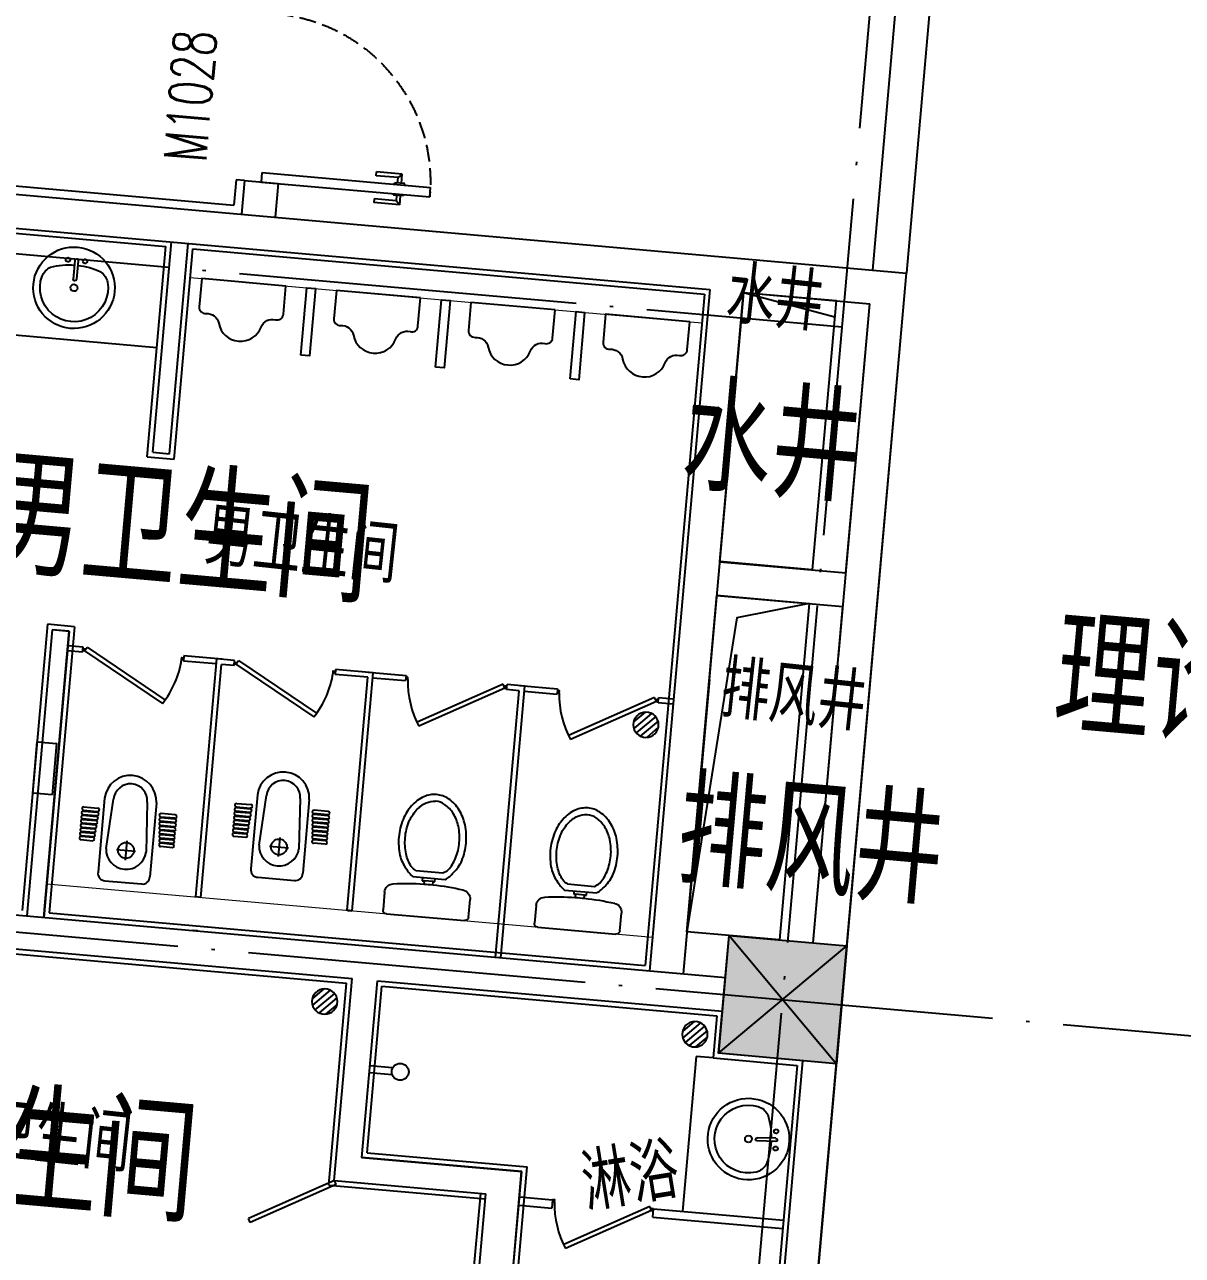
# Model space of a CAD drawing. Header units: millimetres. Extents: x 347599 to 1495443, y -100002 to 152717.
# Drawn here: x 1375926 to 1382779, y 57927 to 65214 of the extents above; entities that cross this region are included whole.
import ezdxf
from ezdxf.enums import TextEntityAlignment as Align

# ---------------------------------------------------------------- set-up
doc = ezdxf.new("R2010")
doc.units = ezdxf.units.MM
doc.header["$LTSCALE"] = 1000
doc.header["$PDMODE"] = 1
for name, pattern in [('AUDIT_I_130807214254-2', [0]), ('DASH', [0.35, 0.25, -0.1]), ('E-RG-1F$0$$0$DOTE', [2.42, 2, -0.2, 0.02, -0.2]), ('XRE2$0$HIDDEN', [0.375, 0.25, -0.125])]:
    doc.linetypes.add(name, pattern=pattern)
doc.layers.get('0').update_dxf_attribs({"linetype": 'CONTINUOUS'})
doc.layers.get('Defpoints').update_dxf_attribs({"linetype": 'CONTINUOUS'})
for name, color, linetype in [('A-------', 18, 'CONTINUOUS'), ('A-SYMB-DOOR', 13, 'CONTINUOUS'), ('A-SYMB-DOOR1', 4, 'CONTINUOUS'), ('A-WALL', 7, 'CONTINUOUS'), ('A—墙体', 7, 'CONTINUOUS'), ('A—设备管丼、主管符号', 50, 'CONTINUOUS'), ('A—轴线、尺寸', 1, 'CONTINUOUS'), ('B1-WC-FIXT', 55, 'AUDIT_I_130807214254-2'), ('E1-RW-1F$0$E-WC-BF$0$A-FIXT', 55, 'CONTINUOUS'), ('E1-RW-1F$0$LVTRY', 6, 'CONTINUOUS'), ('I—平面—卫生间隔断（不到顶）', 48, 'CONTINUOUS'), ('I—平面—文字', 40, 'CONTINUOUS'), ('I—平面—文字（放大1：100）', 40, 'XRE2$0$HIDDEN'), ('I—平面—洁具2', 44, 'CONTINUOUS'), ('I—平面—装饰面层线', 192, 'CONTINUOUS'), ('I—平面—门', 22, 'CONTINUOUS'), ('LVTRY', 6, 'CONTINUOUS'), ('S-EQ1', 2, 'CONTINUOUS'), ('轴线100', 1, 'CONTINUOUS')]:
    doc.layers.add(name, color=color, linetype=linetype)
doc.layers.add('E1-RW-1F$0$A-FLOR-CASE', color=3, linetype='CONTINUOUS', lineweight=5)
doc.layers.add('P-SANR-FIXT', color=6, linetype='CONTINUOUS', lineweight=5)
doc.styles.add('ARIAL', font='simhei.ttf', dxfattribs={"width": 0.9})
doc.styles.add('ECADI-TXT', font='simplex.shx', dxfattribs={"bigfont": 'hztxt.shx'})
doc.styles.add('XD2008', font='simhei.ttf', dxfattribs={"width": 0.7})
doc.dimstyles.new('200', dxfattribs={"dimscale": 200, "dimtxt": 2.5, "dimasz": 2, "dimexe": 1, "dimexo": 1, "dimgap": 0.8, "dimtad": 1, "dimdec": 0, "dimdsep": 46, "dimtxsty": 'ARIAL', "dimblk1": 'ARCHTICK', "dimblk2": 'ARCHTICK', "dimsah": 1, "dimcen": -0.9, "dimdle": 1, "dimclrd": 256, "dimclre": 256, "dimclrt": 40, "dimaunit": 1, "dimadec": 0, "dimazin": 0, "dimtfac": 0.35, "dimtdec": 0, "dimtix": 1, "dimtmove": 2, "dimatfit": 3, "dimldrblk": 'ARCHTICK', "dimfxl": 0, "dimtvp": 0.8, "dimtolj": 1, "dimtzin": 0, "dimarcsym": 0})
doc.dimstyles.new('副本 100', dxfattribs={"dimscale": 100, "dimtxt": 2.5, "dimasz": 2, "dimexe": 1, "dimexo": 1, "dimgap": 0.8, "dimtad": 1, "dimdec": 0, "dimdsep": 46, "dimtxsty": 'ARIAL', "dimblk1": 'ARCHTICK', "dimblk2": 'ARCHTICK', "dimsah": 1, "dimcen": -0.9, "dimdle": 1, "dimclrd": 256, "dimclre": 256, "dimclrt": 40, "dimaunit": 1, "dimadec": 0, "dimazin": 0, "dimtfac": 0.35, "dimtdec": 0, "dimtix": 1, "dimtmove": 2, "dimatfit": 3, "dimldrblk": 'ARCHTICK', "dimfxl": 0, "dimtvp": 0.8, "dimtolj": 1, "dimtzin": 0, "dimarcsym": 0})

# ---------------------------------------------------------------- blocks, each defined once
blk = doc.blocks.new('E1-RI-1F$0$DOOR1000')
at = {"layer": 'I—平面—门'}
for p, q in [((0, 1000), (56.4, 1000)), ((0, 0), (0, 1000)), ((56.4, 0), (56.4, 1000)), ((-62.4, 825.9), (-40.2, 803.7)), ((-62.4, 825.9), (-62.4, 673.7)), ((-8, 825.9), (-62.4, 825.9)), ((-40.2, 803.7), (-40.2, 673.7)), ((-8, 803.7), (-40.2, 803.7)), ((-8, 845.4), (-8, 784.3)), ((0.9, 845.4), (-8, 845.4)), ((56.4, 845.4), (65.3, 845.4)), ((65.3, 845.4), (65.3, 784.3)), ((65.3, 825.9), (119.8, 825.9)), ((65.3, 803.7), (97.5, 803.7)), ((119.8, 825.9), (97.5, 803.7)), ((97.5, 803.7), (97.5, 673.7)), ((119.8, 825.9), (119.8, 673.7)), ((0.9, 784.3), (-8, 784.3)), ((56.4, 784.3), (65.3, 784.3)), ((-40.2, 673.7), (-62.4, 673.7)), ((97.5, 673.7), (119.8, 673.7)), ((0, 0), (56.4, 0))]:
    blk.add_line(p, q, dxfattribs=at)
at = {"layer": 'I—平面—门', "color": 8, "linetype": 'DASH', "ltscale": 0.4}
blk.add_arc((0, 0), 1000, 0, 90, dxfattribs=at)
blk = doc.blocks.new('_ArchTick')
at = {"color": 0, "linetype": 'ByBlock', "const_width": 0.4}
blk.add_lwpolyline([(-0.5, -0.5), (0.5, 0.5)], dxfattribs=at)
blk = doc.blocks.new('*D235')
at = {"layer": 'A—轴线、尺寸', "linetype": 'ByBlock', "lineweight": -2}
for p, q in [((1367146.2, 68338.1), (1367718.6, 74812.4)), ((1367501.7, 74630.8), (1413223.4, 70588.8)), ((1412469.4, 64331.2), (1413041.8, 70805.6))]:
    blk.add_line(p, q, dxfattribs=at)
at = {"layer": 'Defpoints', "color": 0, "linetype": 'ByBlock'}
for p in [(1413024.2, 70606.4), (1367128.6, 68138.9), (1412451.8, 64132)]:
    blk.add_point(p, dxfattribs=at)
at = {"layer": 'A—轴线、尺寸', "linetype": 'ByBlock', "lineweight": -2, "xscale": 400, "yscale": 400, "zscale": 400}
for p, rotation in [((1367701, 74613.2), 174.9478286049915), ((1413024.2, 70606.4), 354.9478286049914)]:
    blk.add_blockref('_ArchTick', p, dxfattribs=dict(at, rotation=rotation))
at = {"layer": 'A—轴线、尺寸', "color": 40, "linetype": 'ByBlock', "insert": (1390398.9, 73021), "char_height": 500, "attachment_point": 5, "rotation": 354.94783, "style": 'ARIAL'}
blk.add_mtext('\\A1;45500', dxfattribs=at)
blk = doc.blocks.new('ECADI-TAG-DOOR')
blk = doc.blocks.new('B1-CR-B1$0$URINAL-1')
at = {"layer": 'I—平面—洁具2'}
blk.add_lwpolyline([(500, 0), (0, 0), (0, -167.7, 0.464292), (43.2, -204.2, -0.382572), (123.8, -255.1, 0.336188), (250, -350, 0.336188), (376.2, -255.1, -0.382572), (456.8, -204.2, 0.464292), (500, -167.7)], format="xyb", close=True, dxfattribs=at)
blk = doc.blocks.new('Lavatory - Round_BNIM - 19_ x 19_-277868-E 号地块下室层平面图  PARCEL E BASEMENT FLOOR PLAN')
at = {"layer": 'I—平面—洁具2'}
for p, q in [((87.1, -247.1), (87.1, -136.3)), ((106.2, -247.1), (106.2, -136.3))]:
    blk.add_line(p, q, dxfattribs=at)
for centre, radius, start, end in [((96.7, -85.2), 241.3, 0, 180), ((96.7, -85.2), 201.4, 345.30711, 194.69289), ((96.7, -85.2), 20.6, 0, 180), ((96.7, -85.2), 241.3, 180, 0), ((1.4, -104.3), 104.5, 197.80961, 239.20726), ((96.7, -85.2), 20.6, 180, 0), ((96.7, -136.3), 9.52, 0, 180), ((191.9, -104.3), 104.5, 300.79274, 342.19039), ((96.7, 233), 452.3, 250.79136, 268.79327), ((96.7, 233), 452.3, 271.20673, 289.20864), ((45.9, -247.1), 12.7, 360, 180), ((45.9, -247.1), 12.7, 180, 0), ((96.7, -247.1), 9.52, 180, 0), ((147.5, -247.1), 12.7, 360, 180), ((147.5, -247.1), 12.7, 180, 0)]:
    blk.add_arc(centre, radius, start, end, dxfattribs=at)
blk = doc.blocks.new('matong')
at = {"layer": 'I—平面—洁具2'}
for p, q in [((-0.43, 0), (0.43, 0)), ((-0.47, -0.235), (-0.47, -0.04)), ((0.47, -0.04), (0.47, -0.235)), ((-0.07, -0.396), (-0.05, -0.396)), ((-0.07, -0.431), (-0.07, -0.396)), ((-0.05, -0.396), (-0.05, -0.361)), ((0.05, -0.396), (-0.05, -0.396)), ((0.05, -0.361), (0.05, -0.396)), ((0.05, -0.396), (0.07, -0.396)), ((0.07, -0.396), (0.07, -0.431)), ((-0.176, -0.431), (0.181, -0.431)), ((-0.148, -0.5), (0.148, -0.5))]:
    blk.add_line(p, q, dxfattribs=at)
for points in [[(0.002, -1.35, -0.128381), (-0.133, -1.315, -0.106268), (-0.259, -1.203, -0.085065), (-0.338, -1.047, -0.074422), (-0.368, -0.849, -0.074422), (-0.338, -0.652, -0.093985), (-0.259, -0.514, -0.073872), (-0.176, -0.431, -0.130921)], [(-0.148, -0.5, 0.073654), (-0.204, -0.54, 0.085065), (-0.272, -0.674, 0.074422), (-0.298, -0.849, 0.074422), (-0.272, -1.025, 0.085065), (-0.204, -1.159, 0.106268), (-0.101, -1.25, 0.128381), (-0.002, -1.276, 0.131396)], [(0.181, -0.431, -0.073872), (0.264, -0.514, -0.093985), (0.343, -0.652, -0.074422), (0.372, -0.849, -0.074422), (0.343, -1.047, -0.085065), (0.264, -1.203, -0.106268), (0.138, -1.315, -0.128381), (0.002, -1.35, -0.130921)], [(0.148, -0.5, -0.073654), (0.204, -0.54, -0.085065), (0.272, -0.674, -0.074422), (0.298, -0.849, -0.074422), (0.272, -1.025, -0.085065), (0.204, -1.159, -0.106268), (0.101, -1.25, -0.128381), (0.002, -1.276, -0.131396)]]:
    blk.add_lwpolyline(points, format="xyb", dxfattribs=at)
for centre, radius, start, end in [((-0.43, -0.04), 0.04, 90, 180), ((0.43, -0.04), 0.04, 0, 90), ((-0.37, -0.235), 0.1, 180, 262.0681), ((0.37, -0.235), 0.1, 277.9319, 0), ((0, 2.42), 2.781, 262.0681, 268.9699), ((0, 2.42), 2.781, 268.9699, 271.0301), ((0, 2.42), 2.781, 271.0301, 277.9319)]:
    blk.add_arc(centre, radius, start, end, dxfattribs=at)
blk = doc.blocks.new('_LV13')
at = {"layer": 'S-EQ1'}
for p, q in [((-0.495, 0.071), (-0.071, 0.495)), ((-0.465, -0.183), (0.183, 0.465)), ((-0.354, -0.354), (0.354, 0.354)), ((-0.183, -0.465), (0.465, 0.183)), ((0.071, -0.495), (0.495, -0.071))]:
    blk.add_line(p, q, dxfattribs=at)
blk.add_circle((0, 0), 0.5, dxfattribs=at)
blk = doc.blocks.new('*D483')
at = {"layer": 'Defpoints', "color": 0, "linetype": 'Continuous'}
for p in [(1413024.2, 70606.4), (1367128.6, 68138.9), (1412451.8, 64132)]:
    blk.add_point(p, dxfattribs=at)
at = {"layer": '轴线100', "linetype": 'Continuous', "lineweight": -2}
for p, q in [((1367137.4, 68238.5), (1367709.8, 74712.8)), ((1367601.4, 74622), (1413123.8, 70597.6)), ((1412460.6, 64231.6), (1413033, 70706))]:
    blk.add_line(p, q, dxfattribs=at)
at = {"layer": '轴线100', "linetype": 'Continuous', "lineweight": -2, "xscale": 200, "yscale": 200, "zscale": 200}
for p, rotation in [((1367701, 74613.2), 174.9478286059472), ((1413024.2, 70606.4), 354.9478286059472)]:
    blk.add_blockref('_ArchTick', p, dxfattribs=dict(at, rotation=rotation))
at = {"layer": '轴线100', "color": 40, "linetype": 'Continuous', "insert": (1390383, 72840.6), "char_height": 300, "attachment_point": 5, "rotation": 354.94783, "style": 'ARIAL'}
blk.add_mtext('\\A1;45500', dxfattribs=at)

msp = doc.modelspace()

# ---------------------------------------------------------------- hatches: boundary and pattern name
at = {"layer": 'A-------'}
msp.add_hatch(color=256, dxfattribs=at).paths.add_polyline_path([(1380095.8, 59821), (1380793.1, 59759.3), (1380731.4, 59062), (1380034.1, 59123.7)])

# ---------------------------------------------------------------- linework, layer by layer
at = {"elevation": 0}
msp.add_lwpolyline([(1380095.8, 59821), (1380793.1, 59759.3), (1380731.4, 59062), (1380034.1, 59123.7)], close=True, dxfattribs=at)
at = {"layer": 'A-WALL'}
for p, q in [((1373475.5, 64421.7), (1381145.6, 63743.6)), ((1374628.3, 64119), (1379982.4, 63645.6)), ((1376684.8, 62682.3, 0), (1376794.8, 63927.4)), ((1376784.4, 62673.5), (1376894.5, 63918.6)), ((1380485, 56272.7), (1381145.6, 63743.6)), ((1379982.4, 63645.6), (1379625.8, 59611.3)), ((1380181.6, 63628), (1380928.7, 63561.9)), ((1380743.8, 61470.1), (1380928.7, 63561.9)), ((1376684.8, 62682.3, 0), (1376784.4, 62673.5, 0)), ((1376089.9, 61630.6), (1375940.1, 59937.2)), ((1376189.5, 61621.8), (1376039.7, 59928.4)), ((1376189.5, 61621.8), (1376089.9, 61630.6)), ((1376043.8, 59974.6), (1376175.9, 61468.8)), ((1379979.1, 61336.9), (1379825, 59593.7)), ((1380594.1, 59776.8), (1380726.2, 61270.9)), ((1371980.5, 60287.3), (1380074, 59571.7)), ((1373556.7, 59947.1), (1377864.8, 59566.2)), ((1377759.1, 58370.9), (1377864.8, 59566.2)), ((1377921.8, 58507.1), (1378014.3, 59553)), ((1378014.3, 59553), (1380056.3, 59372.5)), ((1377921.8, 58507.1), (1378868.2, 58423.4)), ((1377759.1, 58370.9), (1378655.7, 58291.6)), ((1378648, 55933.2), (1378868.2, 58423.4)), ((1378448.8, 55950.8), (1378655.7, 58291.6))]:
    msp.add_line(p, q, dxfattribs=at)
for points in [[(1380096, 59820.9), (1380793.3, 59759.2), (1380731.6, 59061.9), (1380034.3, 59123.6), (1380096, 59820.9)], [(1378868.2, 58423.4), (1377921.8, 58507.1), (1378014.3, 59553)]]:
    msp.add_lwpolyline(points, dxfattribs=at)
at = {"layer": 'A—墙体'}
for p, q in [((1380946.1, 63761.5), (1381122.2, 65753.6)), ((1381317.1, 65686.2), (1381145.3, 63743.8)), ((1373475.3, 64421.8), (1381145.4, 63743.7)), ((1373475.3, 64421.8), (1381145.4, 63743.6)), ((1373475.3, 64421.8), (1381145.4, 63743.7)), ((1373475.3, 64421.8), (1381145.4, 63743.6)), ((1377228.3, 64290.8), (1377210.7, 64091.6)), ((1377228.3, 64290.8), (1377427.5, 64273.1)), ((1377427.5, 64273.1), (1377409.9, 64074)), ((1374628.1, 64119), (1379982.2, 63645.6)), ((1374628.1, 64119), (1379982.2, 63645.6)), ((1380484.7, 56272.7), (1381145.4, 63743.6)), ((1380484.7, 56272.7), (1381145.4, 63743.6)), ((1379982.2, 63645.6), (1379625.5, 59611.4)), ((1379982.2, 63645.6), (1379625.5, 59611.4)), ((1380181.5, 63628), (1379996.5, 61536.2)), ((1380181.5, 63628), (1379996.5, 61536.2)), ((1380181.4, 63628), (1380928.5, 63561.9)), ((1380181.4, 63628), (1380928.5, 63561.9)), ((1380787.6, 61968.2), (1380928.5, 63561.9)), ((1380787.6, 61968.2), (1380928.5, 63561.9)), ((1380040.5, 62034.2), (1380787.6, 61968.2)), ((1380040.5, 62034.2), (1380787.6, 61968.2)), ((1380022.9, 61835), (1380770, 61768.9)), ((1380022.9, 61835), (1380770, 61768.9)), ((1380593.8, 59776.8), (1380770, 61768.9)), ((1380593.8, 59776.8), (1380770, 61768.9)), ((1376089.7, 61631), (1375939.9, 59937.3)), ((1376089.7, 61631), (1375939.9, 59937.3)), ((1376039.5, 59928.5), (1376189.3, 61622.2)), ((1376189.3, 61622.2), (1376089.7, 61631)), ((1376189.3, 61622.2), (1376089.7, 61631)), ((1379996.5, 61536.2), (1379824.7, 59593.7)), ((1379996.5, 61536.2), (1379824.7, 59593.7)), ((1371980.3, 60287.4), (1380073.7, 59571.7)), ((1371980.3, 60287.4), (1380073.7, 59571.7)), ((1373556.5, 59947.2), (1377864.7, 59566.3)), ((1373556.5, 59947.2), (1377864.7, 59566.3)), ((1377759, 58370.9), (1377864.7, 59566.3)), ((1377759, 58370.9), (1377864.7, 59566.3)), ((1377921.6, 58507.1), (1378014.1, 59553.1)), ((1377921.6, 58507.1), (1378014.1, 59553.1)), ((1378014.1, 59553.1), (1380056.1, 59372.5)), ((1378014.1, 59553.1), (1380056.1, 59372.5)), ((1380285.5, 56290.3), (1380532.2, 59079.6)), ((1380285.5, 56290.3), (1380532.2, 59079.6)), ((1377921.6, 58507.1), (1378867.9, 58423.5)), ((1377921.6, 58507.1), (1378867.9, 58423.5)), ((1377759, 58370.9), (1378655.5, 58291.7)), ((1377759, 58370.9), (1378655.5, 58291.7)), ((1378647.7, 55933.2), (1378867.9, 58423.5)), ((1378647.7, 55933.2), (1378867.9, 58423.5)), ((1378448.5, 55950.8), (1378655.5, 58291.7)), ((1378448.5, 55950.8), (1378655.5, 58291.7))]:
    msp.add_line(p, q, dxfattribs=at)
msp.add_lwpolyline([(1380095.7, 59820.9), (1380793, 59759.2), (1380731.4, 59061.9), (1380034.1, 59123.6), (1380095.7, 59820.9)], dxfattribs=at)
msp.add_lwpolyline([(1380095.7, 59820.9), (1380793, 59759.2), (1380731.4, 59061.9), (1380034.1, 59123.6), (1380095.7, 59820.9)], dxfattribs=at)
at = {"layer": 'A—设备管丼、主管符号'}
msp.add_line((1380181.6, 63628), (1380720.8, 63483.7), dxfattribs=at)
for points in [[(1380181.4, 63628.4), (1380729.3, 63580), (1380588.3, 61986.2), (1380040.4, 62034.7)], [(1380022.5, 61835.5), (1380570.4, 61787.1), (1380394.3, 59794.6), (1379846.5, 59843)]]:
    msp.add_lwpolyline(points, close=True, dxfattribs=at)
msp.add_lwpolyline([(1380570.4, 61787.1), (1380141.3, 61702.6), (1379846.5, 59843)], dxfattribs=at)
at = {"layer": 'A—轴线、尺寸', "linetype": 'E-RG-1F$0$$0$DOTE'}
for p, q in [((1380017.3, 54959), (1381760.4, 74675.4)), ((1362735, 65020), (1380765.8, 63426)), ((1360377.7, 61212.8), (1418216.3, 56099.5))]:
    msp.add_line(p, q, dxfattribs=at)
at = {"layer": 'Defpoints'}
for p, q in [((1380034.1, 59123.7, 0), (1380793.1, 59759.3, 0)), ((1380095.8, 59821, 0), (1380731.4, 59062, 0))]:
    msp.add_line(p, q, dxfattribs=at)
at = {"layer": 'E1-RW-1F$0$A-FLOR-CASE'}
for p, q in [((1376876.6, 63719.4), (1376876.8, 63719.4)), ((1376876.6, 63719.4), (1376876.8, 63719.4)), ((1376906.5, 63716.8), (1379934.7, 63449)), ((1376906.5, 63716.8), (1379934.7, 63449)), ((1376057.1, 60127.7), (1379643.1, 59810.6)), ((1376057.1, 60127.7), (1379643.1, 59810.6))]:
    msp.add_line(p, q, dxfattribs=at)
at = {"layer": 'E1-RW-1F$0$E-WC-BF$0$A-FIXT'}
for p, q in [((1376951.2, 59847.8), (1376921.3, 59850.4)), ((1376923.6, 59850.2), (1376948.9, 59848)), ((1376948.9, 59848), (1376923.6, 59850.2)), ((1378744.2, 59689.3), (1378714.3, 59691.9)), ((1378101.6, 59037.2), (1377969.7, 59048.9)), ((1378101.9, 58997), (1377966.2, 59009)), ((1377770.6, 58347.1), (1377759.5, 58370.9))]:
    msp.add_line(p, q, dxfattribs=at)
msp.add_circle((1378149.5, 59014), 50, dxfattribs=at)
at = {"layer": 'I—平面—卫生间隔断（不到顶）', "ltscale": 3}
for p, q in [((1375200.1, 63435.9), (1376709.3, 63302.5)), ((1376739.1, 63299.9), (1376739.4, 63299.9)), ((1376269.2, 61499.3), (1376179.3, 61507.2)), ((1376271.8, 61529.2), (1376182, 61537.1)), ((1376269.2, 61499.3), (1376271.8, 61529.2)), ((1376280.8, 61506.3), (1376295.9, 61527.8)), ((1376280.8, 61506.3), (1376742, 61194.5)), ((1376295.9, 61527.8), (1376757.1, 61216)), ((1376869.5, 61476.3), (1376866.9, 61446.4)), ((1377060.9, 61429.3), (1376866.9, 61446.4)), ((1377093.4, 61456.5), (1376869.5, 61476.3)), ((1376939.1, 60049.7), (1377063.7, 61459.1)), ((1377168.3, 61449.9), (1377063.7, 61459.1)), ((1377165.7, 61420), (1377168.3, 61449.9)), ((1377177.3, 61427), (1377192.4, 61448.5)), ((1377192.4, 61448.5), (1377653.6, 61136.7)), ((1376969, 60047), (1377091, 61426.6)), ((1377165.7, 61420), (1377091, 61426.6)), ((1377177.3, 61427), (1377638.5, 61115.2)), ((1377766, 61397.1), (1377763.4, 61367.2)), ((1377957.4, 61350), (1377763.4, 61367.2)), ((1377989.9, 61377.3), (1377766, 61397.1)), ((1377865.3, 59967.8), (1377989.9, 61377.3)), ((1377960, 61379.9), (1378184.1, 61360.1)), ((1378184.1, 61360.1), (1378181.4, 61330.2)), ((1377835.4, 59970.4), (1377957.4, 61350)), ((1377987.3, 61347.4), (1378181.4, 61330.2)), ((1378758, 61310.1), (1378249.3, 61084)), ((1378769.1, 61286.3), (1378260.3, 61060.2)), ((1378744.2, 59689.3), (1378886.4, 61298)), ((1378769.1, 61286.3), (1378758, 61310.1)), ((1378779.1, 61277.4), (1378781.8, 61307.3)), ((1378886.4, 61298), (1378781.8, 61307.3)), ((1378856.5, 61300.6), (1379080.6, 61280.8)), ((1378714.3, 59691.9), (1378853.9, 61270.8)), ((1378853.9, 61270.8), (1378779.1, 61277.4)), ((1378883.8, 61268.1), (1379078, 61251)), ((1379080.6, 61280.8), (1379078, 61251)), ((1379654.5, 61230.8), (1379145.8, 61004.8)), ((1379665.6, 61207), (1379654.5, 61230.8)), ((1379675.6, 61198.1), (1379678.3, 61228)), ((1379768, 61220.1), (1379678.3, 61228)), ((1379665.6, 61207), (1379156.8, 60981)), ((1379765.3, 61190.2), (1379675.6, 61198.1)), ((1376969, 60047), (1376939.1, 60049.7)), ((1377865.3, 59967.8), (1377835.4, 59970.4)), ((1377837.7, 59970.2), (1377863, 59968)), ((1377863, 59968), (1377837.7, 59970.2)), ((1379902, 59105.2), (1379820.9, 58188.6)), ((1380001.6, 59096.4), (1379902, 59105.2)), ((1377759.5, 58370.9), (1377250.7, 58144.8)), ((1377770.6, 58347.1), (1377261.8, 58121)), ((1378854.9, 58274), (1379051.4, 58256.6)), ((1379051.4, 58256.6), (1379047, 58206.8)), ((1378850.5, 58224.2), (1379047, 58206.8)), ((1379626.3, 58217.1), (1379117.5, 57991)), ((1379637.4, 58193.3), (1379128.6, 57967.2)), ((1379637.4, 58193.3), (1379626.3, 58217.1)), ((1379644.7, 58154), (1379649.1, 58203.8)), ((1379644.7, 58154), (1380414.2, 58085.9)), ((1379649.1, 58203.8), (1380418.6, 58135.8)), ((1377261.8, 58121), (1377250.7, 58144.8))]:
    msp.add_line(p, q, dxfattribs=at)
for points in [[(1377561.4, 63257.3), (1377596.6, 63655.8), (1377647.2, 63651.3), (1377612, 63252.9)], [(1378358.2, 63186.9), (1378393.5, 63585.4), (1378444.1, 63580.9), (1378408.8, 63182.4)], [(1379155.1, 63116.4), (1379190.4, 63514.9), (1379241, 63510.4), (1379205.7, 63112)]]:
    msp.add_lwpolyline(points, close=True, dxfattribs=at)
for points in [[(1376270.9, 61518.7), (1376281.8, 61517.8), (1376280.8, 61506.3), (1376269.9, 61507.3)], [(1376867.6, 61454.4), (1376855.6, 61455.5), (1376856.6, 61466.9), (1376868.6, 61465.9)], [(1377167.4, 61439.5), (1377178.3, 61438.5), (1377177.3, 61427), (1377166.4, 61428)], [(1377764.1, 61375.1), (1377752.1, 61376.2), (1377753.1, 61387.7), (1377765.1, 61386.6)], [(1378182.2, 61338.2), (1378194.3, 61337.1), (1378195.3, 61348.6), (1378183.2, 61349.7)], [(1378780.8, 61296.8), (1378770.1, 61297.8), (1378769.1, 61286.3), (1378779.8, 61285.3)], [(1379078.7, 61258.9), (1379090.8, 61257.8), (1379091.8, 61269.3), (1379079.7, 61270.4)], [(1379677.3, 61217.5), (1379666.6, 61218.5), (1379665.6, 61207), (1379676.3, 61206.1)], [(1379050.4, 58245.2), (1379062.5, 58244.1), (1379063.6, 58255.6), (1379051.4, 58256.6)], [(1379649.1, 58203.8), (1379638.4, 58204.7), (1379637.4, 58193.3), (1379648.1, 58192.3)]]:
    msp.add_lwpolyline(points, dxfattribs=at)
for centre, start, end in [((1376302.5, 61541.4), 321.71633, 351.17545), ((1377199, 61462.1), 321.71633, 351.17545), ((1378753.9, 61324.6), 178.7188, 208.17792), ((1379650.4, 61245.3), 178.7188, 208.17792), ((1379622.1, 58231.6), 178.71798, 208.1771)]:
    msp.add_arc(centre, 559.9, start, end, dxfattribs=at)
at = {"layer": 'I—平面—洁具2'}
for p, q in [((1376399.3, 60633.8), (1376360.7, 60196.5)), ((1377304.6, 60654.1), (1377266, 60216.9)), ((1377313.6, 60355.8), (1377358.3, 60649.4)), ((1377557.5, 60631.7), (1377550, 60334.9)), ((1376265.7, 60574), (1376265.7, 60574)), ((1376274.3, 60558.2), (1376356.1, 60550.9)), ((1376274.7, 60563.2), (1376358.5, 60555.8)), ((1376276.5, 60583.1), (1376360.3, 60575.7)), ((1376369.3, 60564.8), (1376369.3, 60564.8)), ((1376408.3, 60335.5), (1376453, 60629)), ((1376652.2, 60611.4), (1376644.7, 60314.6)), ((1376705.9, 60606.7), (1376667.3, 60169.4)), ((1377168.8, 60569.4), (1377168.8, 60569.4)), ((1377171, 60594.3), (1377171, 60594.3)), ((1377177.8, 60558.6), (1377259.7, 60551.4)), ((1377179.6, 60578.5), (1377261.4, 60571.3)), ((1377180, 60583.5), (1377263.8, 60576.1)), ((1377181.8, 60603.4), (1377265.6, 60596)), ((1377270.5, 60560.4), (1377270.5, 60560.4)), ((1377274.7, 60585.2), (1377274.7, 60585.2)), ((1377611.2, 60627), (1377572.6, 60189.8)), ((1377723.2, 60555.6), (1377639.5, 60563)), ((1377723.2, 60555.6), (1377639.5, 60563)), ((1376259, 60499.3), (1376259, 60499.3)), ((1376261.3, 60524.2), (1376261.3, 60524.2)), ((1376263.5, 60549.1), (1376263.5, 60549.1)), ((1376268.1, 60488.5), (1376346.1, 60481.6)), ((1376269.9, 60508.4), (1376347.9, 60501.5)), ((1376270.3, 60513.4), (1376350.2, 60506.3)), ((1376272.1, 60533.3), (1376352, 60526.2)), ((1376272.5, 60538.3), (1376354.4, 60531)), ((1376356.9, 60490.6), (1376356.9, 60490.6)), ((1376361.1, 60515.4), (1376361.1, 60515.4)), ((1376365.2, 60540.1), (1376365.2, 60540.1)), ((1376723, 60508.5), (1376723, 60508.5)), ((1376723, 60508.5), (1376723, 60508.5)), ((1376723.3, 60533.5), (1376723.3, 60533.5)), ((1376723.3, 60533.5), (1376723.3, 60533.5)), ((1376814, 60490.4), (1376732.1, 60497.6)), ((1376814, 60490.4), (1376732.1, 60497.6)), ((1376816.2, 60515.3), (1376732.4, 60522.7)), ((1376816.2, 60515.3), (1376732.4, 60522.7)), ((1376813.5, 60485.4), (1376733.6, 60492.5)), ((1376813.5, 60485.4), (1376733.6, 60492.5)), ((1376815.7, 60510.3), (1376733.9, 60517.5)), ((1376815.7, 60510.3), (1376733.9, 60517.5)), ((1376817.9, 60535.2), (1376734.1, 60542.6)), ((1376817.9, 60535.2), (1376734.1, 60542.6)), ((1376824.8, 60499.5), (1376824.8, 60499.5)), ((1376824.8, 60499.5), (1376824.8, 60499.5)), ((1376827, 60524.4), (1376827, 60524.4)), ((1376827, 60524.4), (1376827, 60524.4)), ((1377162.2, 60494.7), (1377162.2, 60494.7)), ((1377164.4, 60519.6), (1377164.4, 60519.6)), ((1377166.6, 60544.5), (1377166.6, 60544.5)), ((1377171.2, 60483.9), (1377247.3, 60477.2)), ((1377173, 60503.8), (1377249, 60497.1)), ((1377173.4, 60508.8), (1377251.4, 60501.9)), ((1377175.2, 60528.7), (1377253.2, 60521.8)), ((1377175.6, 60533.7), (1377255.5, 60526.6)), ((1377177.4, 60553.6), (1377257.3, 60546.6)), ((1377258.1, 60486.3), (1377258.1, 60486.3)), ((1377262.3, 60511), (1377262.3, 60511)), ((1377266.4, 60535.7), (1377266.4, 60535.7)), ((1377628.1, 60503.7), (1377628.1, 60503.7)), ((1377628.1, 60503.7), (1377628.1, 60503.7)), ((1377628.3, 60528.8), (1377628.3, 60528.8)), ((1377628.3, 60528.8), (1377628.3, 60528.8)), ((1377628.6, 60553.9), (1377628.6, 60553.9)), ((1377628.6, 60553.9), (1377628.6, 60553.9)), ((1377717.1, 60485.8), (1377637.2, 60492.9)), ((1377717.1, 60485.8), (1377637.2, 60492.9)), ((1377719.3, 60510.7), (1377637.4, 60518)), ((1377719.3, 60510.7), (1377637.4, 60518)), ((1377721.5, 60535.6), (1377637.7, 60543)), ((1377721.5, 60535.6), (1377637.7, 60543)), ((1377716.6, 60480.8), (1377638.7, 60487.7)), ((1377716.6, 60480.8), (1377638.7, 60487.7)), ((1377718.8, 60505.8), (1377638.9, 60512.8)), ((1377718.8, 60505.8), (1377638.9, 60512.8)), ((1377721, 60530.7), (1377639.2, 60537.9)), ((1377721, 60530.7), (1377639.2, 60537.9)), ((1377727.9, 60494.9), (1377727.9, 60494.9)), ((1377727.9, 60494.9), (1377727.9, 60494.9)), ((1377730.1, 60519.8), (1377730.1, 60519.8)), ((1377730.1, 60519.8), (1377730.1, 60519.8)), ((1377732.3, 60544.7), (1377732.3, 60544.7)), ((1377732.3, 60544.7), (1377732.3, 60544.7)), ((1376252.4, 60424.6), (1376252.4, 60424.6)), ((1376254.6, 60449.5), (1376254.6, 60449.5)), ((1376256.8, 60474.4), (1376256.8, 60474.4)), ((1376261.5, 60413.7), (1376333.7, 60407.4)), ((1376263.3, 60433.7), (1376335.5, 60427.3)), ((1376263.7, 60438.6), (1376337.8, 60432.1)), ((1376265.5, 60458.6), (1376339.6, 60452)), ((1376265.9, 60463.6), (1376342, 60456.8)), ((1376267.7, 60483.5), (1376343.7, 60476.8)), ((1376342.6, 60416.6), (1376342.6, 60416.6)), ((1376344.5, 60416.4), (1376344.5, 60416.4)), ((1376344.8, 60441.5), (1376344.8, 60441.5)), ((1376348.7, 60441.2), (1376348.7, 60441.2)), ((1376352.8, 60465.9), (1376352.8, 60465.9)), ((1376722.2, 60433.2), (1376722.2, 60433.2)), ((1376722.2, 60433.2), (1376722.2, 60433.2)), ((1376722.5, 60458.3), (1376722.5, 60458.3)), ((1376722.5, 60458.3), (1376722.5, 60458.3)), ((1376722.8, 60483.4), (1376722.8, 60483.4)), ((1376722.8, 60483.4), (1376722.8, 60483.4)), ((1376807.3, 60415.7), (1376731.3, 60422.4)), ((1376807.3, 60415.7), (1376731.3, 60422.4)), ((1376809.6, 60440.6), (1376731.6, 60447.5)), ((1376809.6, 60440.6), (1376731.6, 60447.5)), ((1376811.8, 60465.5), (1376731.8, 60472.6)), ((1376811.8, 60465.5), (1376731.8, 60472.6)), ((1376806.9, 60410.7), (1376732.8, 60417.3)), ((1376806.9, 60410.7), (1376732.8, 60417.3)), ((1376809.1, 60435.6), (1376733.1, 60442.3)), ((1376809.1, 60435.6), (1376733.1, 60442.3)), ((1376811.3, 60460.5), (1376733.3, 60467.4)), ((1376811.3, 60460.5), (1376733.3, 60467.4)), ((1376818.2, 60424.8), (1376818.2, 60424.8)), ((1376818.2, 60424.8), (1376818.2, 60424.8)), ((1376820.4, 60449.7), (1376820.4, 60449.7)), ((1376820.4, 60449.7), (1376820.4, 60449.7)), ((1376822.6, 60474.6), (1376822.6, 60474.6)), ((1376822.6, 60474.6), (1376822.6, 60474.6)), ((1377155.6, 60420), (1377155.6, 60420)), ((1377157.8, 60444.9), (1377157.8, 60444.9)), ((1377160, 60469.8), (1377160, 60469.8)), ((1377166.4, 60429.1), (1377236.6, 60422.9)), ((1377166.8, 60434.1), (1377239, 60427.7)), ((1377168.6, 60454), (1377240.8, 60447.6)), ((1377169, 60459), (1377243.1, 60452.4)), ((1377170.8, 60478.9), (1377244.9, 60472.4)), ((1377245.7, 60412.1), (1377245.7, 60412.1)), ((1377247.9, 60437), (1377247.9, 60437)), ((1377249.8, 60436.8), (1377249.8, 60436.8)), ((1377250.1, 60461.9), (1377250.1, 60461.9)), ((1377254, 60461.5), (1377254, 60461.5)), ((1377627.3, 60428.5), (1377627.3, 60428.5)), ((1377627.3, 60428.5), (1377627.3, 60428.5)), ((1377627.5, 60453.6), (1377627.5, 60453.6)), ((1377627.5, 60453.6), (1377627.5, 60453.6)), ((1377627.8, 60478.7), (1377627.8, 60478.7)), ((1377627.8, 60478.7), (1377627.8, 60478.7)), ((1377631.1, 60428.2), (1377631.1, 60428.2)), ((1377631.1, 60428.2), (1377631.1, 60428.2)), ((1377710.5, 60411.1), (1377636.4, 60417.7)), ((1377710.5, 60411.1), (1377636.4, 60417.7)), ((1377712.7, 60436), (1377636.6, 60442.7)), ((1377712.7, 60436), (1377636.6, 60442.7)), ((1377714.9, 60460.9), (1377636.9, 60467.8)), ((1377714.9, 60460.9), (1377636.9, 60467.8)), ((1377710, 60406.1), (1377637.8, 60412.5)), ((1377710, 60406.1), (1377637.8, 60412.5)), ((1377712.2, 60431), (1377638.1, 60437.6)), ((1377712.2, 60431), (1377638.1, 60437.6)), ((1377714.4, 60455.9), (1377638.4, 60462.7)), ((1377714.4, 60455.9), (1377638.4, 60462.7)), ((1377721.3, 60420.2), (1377721.3, 60420.2)), ((1377721.3, 60420.2), (1377721.3, 60420.2)), ((1377723.5, 60445.1), (1377723.5, 60445.1)), ((1377723.5, 60445.1), (1377723.5, 60445.1)), ((1377725.7, 60470), (1377725.7, 60470)), ((1377725.7, 60470), (1377725.7, 60470)), ((1376250.2, 60399.7), (1376250.2, 60399.7)), ((1376261.1, 60408.8), (1376331.3, 60402.6)), ((1376340.4, 60391.7), (1376340.4, 60391.7)), ((1376531.6, 60381.9), (1376521.5, 60268.1)), ((1376721.4, 60358), (1376721.4, 60358)), ((1376721.4, 60358), (1376721.4, 60358)), ((1376721.7, 60383.1), (1376721.7, 60383.1)), ((1376721.7, 60383.1), (1376721.7, 60383.1)), ((1376722, 60408.2), (1376722, 60408.2)), ((1376722, 60408.2), (1376722, 60408.2)), ((1376723.6, 60382.9), (1376723.6, 60382.9)), ((1376723.6, 60382.9), (1376723.6, 60382.9)), ((1376725.8, 60407.8), (1376725.8, 60407.8)), ((1376725.8, 60407.8), (1376725.8, 60407.8)), ((1376800.7, 60341), (1376730.5, 60347.2)), ((1376800.7, 60341), (1376730.5, 60347.2)), ((1376802.9, 60365.9), (1376730.8, 60372.3)), ((1376802.9, 60365.9), (1376730.8, 60372.3)), ((1376805.1, 60390.8), (1376731, 60397.3)), ((1376805.1, 60390.8), (1376731, 60397.3)), ((1376802.5, 60360.9), (1376732.3, 60367.1)), ((1376802.5, 60360.9), (1376732.3, 60367.1)), ((1376804.7, 60385.8), (1376732.5, 60392.2)), ((1376804.7, 60385.8), (1376732.5, 60392.2)), ((1376811.6, 60350.1), (1376811.6, 60350.1)), ((1376811.6, 60350.1), (1376811.6, 60350.1)), ((1376813.8, 60375), (1376813.8, 60375)), ((1376813.8, 60375), (1376813.8, 60375)), ((1376816, 60399.9), (1376816, 60399.9)), ((1376816, 60399.9), (1376816, 60399.9)), ((1377374.9, 60350.4), (1377488.7, 60340.3)), ((1377436.9, 60402.3), (1377426.8, 60288.4)), ((1377626.7, 60378.4), (1377626.7, 60378.4)), ((1377626.7, 60378.4), (1377626.7, 60378.4)), ((1377627, 60403.4), (1377627, 60403.4)), ((1377627, 60403.4), (1377627, 60403.4)), ((1377628.9, 60403.3), (1377628.9, 60403.3)), ((1377628.9, 60403.3), (1377628.9, 60403.3)), ((1377706.1, 60361.3), (1377635.8, 60367.5)), ((1377706.1, 60361.3), (1377635.8, 60367.5)), ((1377708.3, 60386.2), (1377636.1, 60392.6)), ((1377708.3, 60386.2), (1377636.1, 60392.6)), ((1377707.8, 60381.2), (1377637.6, 60387.4)), ((1377707.8, 60381.2), (1377637.6, 60387.4)), ((1377716.9, 60370.4), (1377716.9, 60370.4)), ((1377716.9, 60370.4), (1377716.9, 60370.4)), ((1377719.1, 60395.3), (1377719.1, 60395.3)), ((1377719.1, 60395.3), (1377719.1, 60395.3)), ((1376469.6, 60330), (1376583.4, 60320)), ((1376401.7, 60145.3), (1376617.8, 60126.2)), ((1377307.1, 60165.6), (1377523.2, 60146.5))]:
    msp.add_line(p, q, dxfattribs=at)
for points in [[(1376088.5, 60654.6), (1375974, 60664.8), (1376001, 60968.6), (1376115.5, 60958.4), (1376088.5, 60654.6)], [(1376259.3, 60388.8), (1376329.6, 60382.6)], [(1377164.6, 60409.2), (1377234.9, 60403)]]:
    msp.add_lwpolyline(points, dxfattribs=at)
for centre in [(1376526.5, 60325), (1377431.8, 60345.4)]:
    msp.add_circle(centre, 47.1, dxfattribs=at)
for centre, radius, start, end in [((1377457.5, 60635.3), 154, 356.92614, 172.96847), ((1376552.2, 60614.9), 154, 356.92614, 172.96847), ((1376552.5, 60618.9), 100, 355.72228, 174.17233), ((1377457.8, 60639.2), 100, 355.72228, 174.17233), ((1376273.4, 60548.2), 10, 84.94731, 174.94731), ((1376275.6, 60573.1), 10, 174.94731, 264.94731), ((1376275.6, 60573.1), 10, 84.94731, 174.94731), ((1376359.4, 60565.7), 10, 264.94731, 354.94731), ((1376359.4, 60565.7), 10, 354.94731, 84.94731), ((1377178.7, 60568.6), 10, 174.94731, 264.94731), ((1377178.7, 60568.6), 10, 84.94731, 174.94731), ((1377180.9, 60593.5), 10, 174.94731, 264.94731), ((1377180.9, 60593.5), 10, 84.94731, 174.94731), ((1377260.6, 60561.3), 10, 264.94731, 354.94731), ((1377260.6, 60561.3), 10, 354.94731, 84.94731), ((1377264.7, 60586.1), 10, 264.94731, 354.94731), ((1377264.7, 60586.1), 10, 354.94731, 84.94731), ((1377638.6, 60553), 10, 84.94731, 174.94731), ((1377638.6, 60553), 10, 84.94731, 174.94731), ((1376269, 60498.4), 10, 84.94731, 174.94731), ((1376269, 60498.4), 10, 174.94731, 264.94731), ((1376271.2, 60523.3), 10, 174.94731, 264.94731), ((1376271.2, 60523.3), 10, 84.94731, 174.94731), ((1376273.4, 60548.2), 10, 174.94731, 264.94731), ((1376347, 60491.5), 10, 264.94731, 354.94731), ((1376347, 60491.5), 10, 354.94731, 84.94731), ((1376351.1, 60516.3), 10, 264.94731, 354.94731), ((1376351.1, 60516.3), 10, 354.94731, 84.94731), ((1376355.3, 60541), 10, 264.94731, 354.94731), ((1376355.3, 60541), 10, 354.94731, 84.94731), ((1376732.7, 60482.5), 10, 84.94731, 174.94731), ((1376732.7, 60482.5), 10, 84.94731, 174.94731), ((1376733, 60507.6), 10, 84.94731, 174.94731), ((1376733, 60507.6), 10, 84.94731, 174.94731), ((1376733, 60507.6), 10, 174.94731, 264.94731), ((1376733, 60507.6), 10, 174.94731, 264.94731), ((1376733.3, 60532.7), 10, 84.94731, 174.94731), ((1376733.3, 60532.7), 10, 84.94731, 174.94731), ((1376733.3, 60532.7), 10, 174.94731, 264.94731), ((1376733.3, 60532.7), 10, 174.94731, 264.94731), ((1376812.6, 60475.4), 10, 354.94731, 84.94731), ((1376812.6, 60475.4), 10, 354.94731, 84.94731), ((1376814.8, 60500.4), 10, 264.94731, 354.94731), ((1376814.8, 60500.4), 10, 264.94731, 354.94731), ((1376814.8, 60500.4), 10, 354.94731, 84.94731), ((1376814.8, 60500.4), 10, 354.94731, 84.94731), ((1376817, 60525.3), 10, 264.94731, 354.94731), ((1376817, 60525.3), 10, 264.94731, 354.94731), ((1376817, 60525.3), 10, 354.94731, 84.94731), ((1376817, 60525.3), 10, 354.94731, 84.94731), ((1377172.1, 60493.9), 10, 174.94731, 264.94731), ((1377172.1, 60493.9), 10, 84.94731, 174.94731), ((1377174.3, 60518.8), 10, 174.94731, 264.94731), ((1377174.3, 60518.8), 10, 84.94731, 174.94731), ((1377176.5, 60543.7), 10, 174.94731, 264.94731), ((1377176.5, 60543.7), 10, 84.94731, 174.94731), ((1377248.2, 60487.1), 10, 264.94731, 354.94731), ((1377248.2, 60487.1), 10, 354.94731, 84.94731), ((1377252.3, 60511.9), 10, 264.94731, 354.94731), ((1377252.3, 60511.9), 10, 354.94731, 84.94731), ((1377256.4, 60536.6), 10, 264.94731, 354.94731), ((1377256.4, 60536.6), 10, 354.94731, 84.94731), ((1377637.8, 60477.8), 10, 84.94731, 174.94731), ((1377637.8, 60477.8), 10, 84.94731, 174.94731), ((1377638, 60502.9), 10, 174.94731, 264.94731), ((1377638, 60502.9), 10, 174.94731, 264.94731), ((1377638, 60502.9), 10, 84.94731, 174.94731), ((1377638, 60502.9), 10, 84.94731, 174.94731), ((1377638.3, 60527.9), 10, 84.94731, 174.94731), ((1377638.3, 60527.9), 10, 84.94731, 174.94731), ((1377638.3, 60527.9), 10, 174.94731, 264.94731), ((1377638.3, 60527.9), 10, 174.94731, 264.94731), ((1377638.6, 60553), 10, 174.94731, 264.94731), ((1377638.6, 60553), 10, 174.94731, 264.94731), ((1377717.9, 60495.8), 10, 264.94731, 354.94731), ((1377717.9, 60495.8), 10, 264.94731, 354.94731), ((1377717.9, 60495.8), 10, 354.94731, 84.94731), ((1377717.9, 60495.8), 10, 354.94731, 84.94731), ((1377720.1, 60520.7), 10, 264.94731, 354.94731), ((1377720.1, 60520.7), 10, 264.94731, 354.94731), ((1377720.1, 60520.7), 10, 354.94731, 84.94731), ((1377720.1, 60520.7), 10, 354.94731, 84.94731), ((1377722.3, 60545.6), 10, 264.94731, 354.94731), ((1377722.3, 60545.6), 10, 264.94731, 354.94731), ((1377722.3, 60545.6), 10, 354.94731, 84.94731), ((1377722.3, 60545.6), 10, 354.94731, 84.94731), ((1376262.4, 60423.7), 10, 84.94731, 174.94731), ((1376262.4, 60423.7), 10, 174.94731, 264.94731), ((1376264.6, 60448.6), 10, 84.94731, 174.94731), ((1376264.6, 60448.6), 10, 174.94731, 264.94731), ((1376266.8, 60473.5), 10, 84.94731, 174.94731), ((1376266.8, 60473.5), 10, 174.94731, 264.94731), ((1376334.6, 60417.3), 10, 264.94731, 354.94731), ((1376334.6, 60417.3), 10, 354.94731, 84.94731), ((1376338.7, 60442.1), 10, 264.94731, 354.94731), ((1376338.7, 60442.1), 10, 354.94731, 84.94731), ((1376342.8, 60466.8), 10, 264.94731, 354.94731), ((1376342.8, 60466.8), 10, 354.94731, 84.94731), ((1376731.9, 60407.3), 10, 84.94731, 174.94731), ((1376731.9, 60407.3), 10, 84.94731, 174.94731), ((1376732.2, 60432.4), 10, 84.94731, 174.94731), ((1376732.2, 60432.4), 10, 84.94731, 174.94731), ((1376732.2, 60432.4), 10, 174.94731, 264.94731), ((1376732.2, 60432.4), 10, 174.94731, 264.94731), ((1376732.5, 60457.4), 10, 84.94731, 174.94731), ((1376732.5, 60457.4), 10, 84.94731, 174.94731), ((1376732.5, 60457.4), 10, 174.94731, 264.94731), ((1376732.5, 60457.4), 10, 174.94731, 264.94731), ((1376732.7, 60482.5), 10, 174.94731, 264.94731), ((1376732.7, 60482.5), 10, 174.94731, 264.94731), ((1376808.2, 60425.6), 10, 264.94731, 354.94731), ((1376808.2, 60425.6), 10, 264.94731, 354.94731), ((1376808.2, 60425.6), 10, 354.94731, 84.94731), ((1376808.2, 60425.6), 10, 354.94731, 84.94731), ((1376810.4, 60450.5), 10, 264.94731, 354.94731), ((1376810.4, 60450.5), 10, 264.94731, 354.94731), ((1376810.4, 60450.5), 10, 354.94731, 84.94731), ((1376810.4, 60450.5), 10, 354.94731, 84.94731), ((1376812.6, 60475.4), 10, 264.94731, 354.94731), ((1376812.6, 60475.4), 10, 264.94731, 354.94731), ((1377165.5, 60419.1), 10, 174.94731, 264.94731), ((1377165.5, 60419.1), 10, 84.94731, 174.94731), ((1377167.7, 60444), 10, 174.94731, 264.94731), ((1377167.7, 60444), 10, 84.94731, 174.94731), ((1377169.9, 60469), 10, 174.94731, 264.94731), ((1377169.9, 60469), 10, 84.94731, 174.94731), ((1377235.7, 60412.9), 10, 264.94731, 354.94731), ((1377235.7, 60412.9), 10, 354.94731, 84.94731), ((1377239.9, 60437.7), 10, 264.94731, 354.94731), ((1377239.9, 60437.7), 10, 354.94731, 84.94731), ((1377244, 60462.4), 10, 264.94731, 354.94731), ((1377244, 60462.4), 10, 354.94731, 84.94731), ((1377637, 60402.6), 10, 84.94731, 174.94731), ((1377637, 60402.6), 10, 84.94731, 174.94731), ((1377637.2, 60427.6), 10, 174.94731, 264.94731), ((1377637.2, 60427.6), 10, 174.94731, 264.94731), ((1377637.2, 60427.6), 10, 84.94731, 174.94731), ((1377637.2, 60427.6), 10, 84.94731, 174.94731), ((1377637.5, 60452.7), 10, 84.94731, 174.94731), ((1377637.5, 60452.7), 10, 84.94731, 174.94731), ((1377637.5, 60452.7), 10, 174.94731, 264.94731), ((1377637.5, 60452.7), 10, 174.94731, 264.94731), ((1377637.8, 60477.8), 10, 174.94731, 264.94731), ((1377637.8, 60477.8), 10, 174.94731, 264.94731), ((1377711.3, 60421.1), 10, 264.94731, 354.94731), ((1377711.3, 60421.1), 10, 264.94731, 354.94731), ((1377711.3, 60421.1), 10, 354.94731, 84.94731), ((1377711.3, 60421.1), 10, 354.94731, 84.94731), ((1377713.5, 60446), 10, 264.94731, 354.94731), ((1377713.5, 60446), 10, 264.94731, 354.94731), ((1377713.5, 60446), 10, 354.94731, 84.94731), ((1377713.5, 60446), 10, 354.94731, 84.94731), ((1377715.7, 60470.9), 10, 264.94731, 354.94731), ((1377715.7, 60470.9), 10, 264.94731, 354.94731), ((1377715.7, 60470.9), 10, 354.94731, 84.94731), ((1377715.7, 60470.9), 10, 354.94731, 84.94731), ((1376260.2, 60398.8), 10, 84.94731, 174.94731), ((1376260.2, 60398.8), 10, 174.94731, 264.94731), ((1376330.4, 60392.6), 10, 264.94731, 354.94731), ((1376330.4, 60392.6), 10, 354.94731, 84.94731), ((1376731.4, 60357.1), 10, 84.94731, 174.94731), ((1376731.4, 60357.1), 10, 84.94731, 174.94731), ((1376731.4, 60357.1), 10, 174.94731, 264.94731), ((1376731.4, 60357.1), 10, 174.94731, 264.94731), ((1376731.7, 60382.2), 10, 84.94731, 174.94731), ((1376731.7, 60382.2), 10, 84.94731, 174.94731), ((1376731.7, 60382.2), 10, 174.94731, 264.94731), ((1376731.7, 60382.2), 10, 174.94731, 264.94731), ((1376731.9, 60407.3), 10, 174.94731, 264.94731), ((1376731.9, 60407.3), 10, 174.94731, 264.94731), ((1376801.6, 60350.9), 10, 264.94731, 354.94731), ((1376801.6, 60350.9), 10, 264.94731, 354.94731), ((1376801.6, 60350.9), 10, 354.94731, 84.94731), ((1376801.6, 60350.9), 10, 354.94731, 84.94731), ((1376803.8, 60375.8), 10, 264.94731, 354.94731), ((1376803.8, 60375.8), 10, 264.94731, 354.94731), ((1376803.8, 60375.8), 10, 354.94731, 84.94731), ((1376803.8, 60375.8), 10, 354.94731, 84.94731), ((1376806, 60400.7), 10, 264.94731, 354.94731), ((1376806, 60400.7), 10, 264.94731, 354.94731), ((1376806, 60400.7), 10, 354.94731, 84.94731), ((1376806, 60400.7), 10, 354.94731, 84.94731), ((1377432.4, 60351.7), 118.8, 177.99604, 351.89857), ((1377636.7, 60377.5), 10, 84.94731, 174.94731), ((1377636.7, 60377.5), 10, 84.94731, 174.94731), ((1377636.7, 60377.5), 10, 174.94731, 264.94731), ((1377636.7, 60377.5), 10, 174.94731, 264.94731), ((1377637, 60402.6), 10, 174.94731, 264.94731), ((1377637, 60402.6), 10, 174.94731, 264.94731), ((1377706.9, 60371.3), 10, 264.94731, 354.94731), ((1377706.9, 60371.3), 10, 264.94731, 354.94731), ((1377706.9, 60371.3), 10, 354.94731, 84.94731), ((1377706.9, 60371.3), 10, 354.94731, 84.94731), ((1377709.1, 60396.2), 10, 264.94731, 354.94731), ((1377709.1, 60396.2), 10, 264.94731, 354.94731), ((1377709.1, 60396.2), 10, 354.94731, 84.94731), ((1377709.1, 60396.2), 10, 354.94731, 84.94731), ((1376527.1, 60331.3), 118.8, 177.99604, 351.89857), ((1376403.8, 60189), 43.8, 170.09242, 267.35999), ((1377309.1, 60209.4), 43.8, 170.09242, 267.35999), ((1376623.5, 60169.6), 43.8, 262.53462, 359.8022), ((1377528.8, 60189.9), 43.8, 262.53462, 359.8022)]:
    msp.add_arc(centre, radius, start, end, dxfattribs=at)
at = {"layer": 'I—平面—装饰面层线'}
for p, q in [((1372110, 64592.7), (1377165.3, 64145.7)), ((1377178.5, 64295.2), (1377165.3, 64145.7)), ((1377228.3, 64290.8), (1377178.5, 64295.2)), ((1374655.3, 64086.5), (1376762.1, 63900.2)), ((1376652, 62655, 0), (1376762.1, 63900.2)), ((1376811.4, 62641), (1376921.5, 63886.1)), ((1376921.5, 63886.1), (1379949.7, 63618.4)), ((1379949.7, 63618.4), (1379598.3, 59643.9)), ((1376652, 62655, 0), (1376811.4, 62641)), ((1376062.4, 61663.6), (1375912.6, 59969.8)), ((1376221.8, 61649.5), (1376062.4, 61663.6)), ((1376221.8, 61649.5), (1376072, 59955.7)), ((1376072, 59955.7), (1379598.3, 59643.9)), ((1375476.6, 59747.3), (1377832.1, 59539)), ((1377726.4, 58343.7), (1377832.1, 59539)), ((1377954.1, 58534.4), (1378041.3, 59520.5)), ((1378041.3, 59520.5), (1380023.6, 59345.3)), ((1380023.6, 59345.3), (1380001.6, 59096.4)), ((1380001.6, 59096.4), (1380499.6, 59052.3)), ((1380499.6, 59052.3), (1380258.3, 56323.1)), ((1377954.1, 58534.4), (1378900.4, 58450.7)), ((1378680.2, 55960.4), (1378900.4, 58450.7)), ((1377726.4, 58343.7), (1378652.8, 58261.8)), ((1378421.2, 55983.3), (1378625.6, 58294.3))]:
    msp.add_line(p, q, dxfattribs=at)
at = {"layer": '轴线100', "linetype": 'E-RG-1F$0$$0$DOTE'}
for p, q in [((1380017.3, 54959), (1381760.4, 74675.4)), ((1362735, 65020), (1380765.8, 63426)), ((1360377.7, 61212.8), (1417658.7, 56148.8))]:
    msp.add_line(p, q, dxfattribs=at)

# ---------------------------------------------------------------- block references
at = {"layer": 'A-SYMB-DOOR1'}
ref = msp.add_blockref('ECADI-TAG-DOOR', (1377808.1, 65340.8), dxfattribs=dict(at, xscale=100.0000000022703, yscale=100.0000000022703, zscale=100.0000000022703, rotation=85.32645692518372))
ref.add_attrib('门窗主编号1', 'M1028', dxfattribs={"layer": 'A-SYMB-DOOR', "height": 250, "rotation": 85.32646, "style": 'ECADI-TXT', "width": 0.7}).set_placement((1377063.4, 65170.9), align=Align.RIGHT)
at = {"layer": 'B1-WC-FIXT', "rotation": 354.9483359220683}
for p in [(1376974.4, 63710.8), (1377771.3, 63640.3), (1378568.2, 63569.9), (1379365.1, 63499.4)]:
    msp.add_blockref('B1-CR-B1$0$URINAL-1', p, dxfattribs=at)
at = {"layer": 'E1-RW-1F$0$LVTRY', "ltscale": 5, "xscale": -150.0000000000001, "yscale": 150.0000000000001, "zscale": 150.0000000000001, "rotation": 84.94728783528423}
msp.add_blockref('_LV13', (1377702.2, 59430.1), dxfattribs=at)
at = {"layer": 'I—平面—门', "xscale": -1, "rotation": 264.9605497132379}
msp.add_blockref('E1-RI-1F$0$DOOR1000', (1377327.9, 64282), dxfattribs=at)
at = {"layer": 'LVTRY', "ltscale": 5, "xscale": -150.0000000000001, "yscale": 150.0000000000001, "zscale": 150.0000000000001, "rotation": 84.94728783528423}
for p in [(1379604, 61068.9), (1379893.7, 59236.3)]:
    msp.add_blockref('_LV13', p, dxfattribs=at)
at = {"layer": 'P-SANR-FIXT', "xscale": -1}
for p, rotation in [((1376114.4, 63580.4), 174.7180224563207), ((1380128.7, 58715.4), 88.1386531745679)]:
    msp.add_blockref('Lavatory - Round_BNIM - 19_ x 19_-277868-E 号地块下室层平面图  PARCEL E BASEMENT FLOOR PLAN', p, dxfattribs=dict(at, rotation=rotation))
at = {"layer": 'P-SANR-FIXT', "extrusion": (-5.40598e-42, 6.48703e-43, -1), "xscale": 539.9999999999998, "yscale": 539.9999999999999, "zscale": -539.9999999999997, "rotation": 185.052712163961}
msp.add_blockref('matong', (-1378298.5, 59929.5), dxfattribs=at)
at = {"layer": 'P-SANR-FIXT', "extrusion": (3.43682e-104, -1.46469e-103, -1), "xscale": 539.9999999999999, "yscale": 539.9999999999999, "zscale": -539.9999999999997, "rotation": 185.052712163961}
msp.add_blockref('matong', (-1379195, 59850.2), dxfattribs=at)

# ---------------------------------------------------------------- texts
at = {"layer": 'I—平面—文字', "linetype": 'ByBlock', "style": 'XD2008', "width": 0.7}
for s, height, p in [('水井', 550, (1379806.3, 62531.6, 0)), ('男卫生间', 600, (1375674.9, 62047, 0)), ('理论与计算研究室', 600, (1382003.9, 61094.4, 0)), ('排风井', 550, (1379773.9, 60194.2, 0)), ('女卫生间', 600, (1374636.4, 58380.3, 0))]:
    msp.add_text(s, height=height, rotation=354.94783, dxfattribs=at).set_placement(p)
at = {"layer": 'I—平面—文字（放大1：100）', "linetype": 'ByBlock', "style": 'XD2008', "width": 0.7}
for s, rotation, p in [('水井', 353.87177, (1380070.2, 63487.9)), ('男卫生间', 353.87177, (1376984.1, 62057.1)), ('排风井', 353.87177, (1380037.8, 61150.5)), ('女卫生间', 353.87177, (1375404, 58570.7)), ('淋浴', 9.15842, (1379249.7, 58215.4, 0))]:
    msp.add_text(s, height=300, rotation=rotation, dxfattribs=at).set_placement(p)

# ---------------------------------------------------------------- dimensions: what is measured, and where the dimension line sits
at = {"layer": 'A—轴线、尺寸', "linetype": 'ByBlock'}
dim = msp.add_linear_dim(base=(1413024.2, 70606.4), p1=(1367128.6, 68138.9), p2=(1412451.8, 64132), angle=174.94783, dimstyle='200', dxfattribs=at)
dim.commit()
dim.dimension.update_dxf_attribs({"geometry": '*D235', "text_midpoint": (1390398.9, 73021)})
at = {"layer": '轴线100', "linetype": 'Continuous'}
dim = msp.add_linear_dim(base=(1413024.2, 70606.4), p1=(1367128.6, 68138.9), p2=(1412451.8, 64132), angle=174.94783, dimstyle='副本 100', override={"dimtxt": 3}, dxfattribs=at)
dim.commit()
dim.dimension.update_dxf_attribs({"geometry": '*D483', "text_midpoint": (1390383, 72840.6)})

doc.saveas('drawing.dxf')
